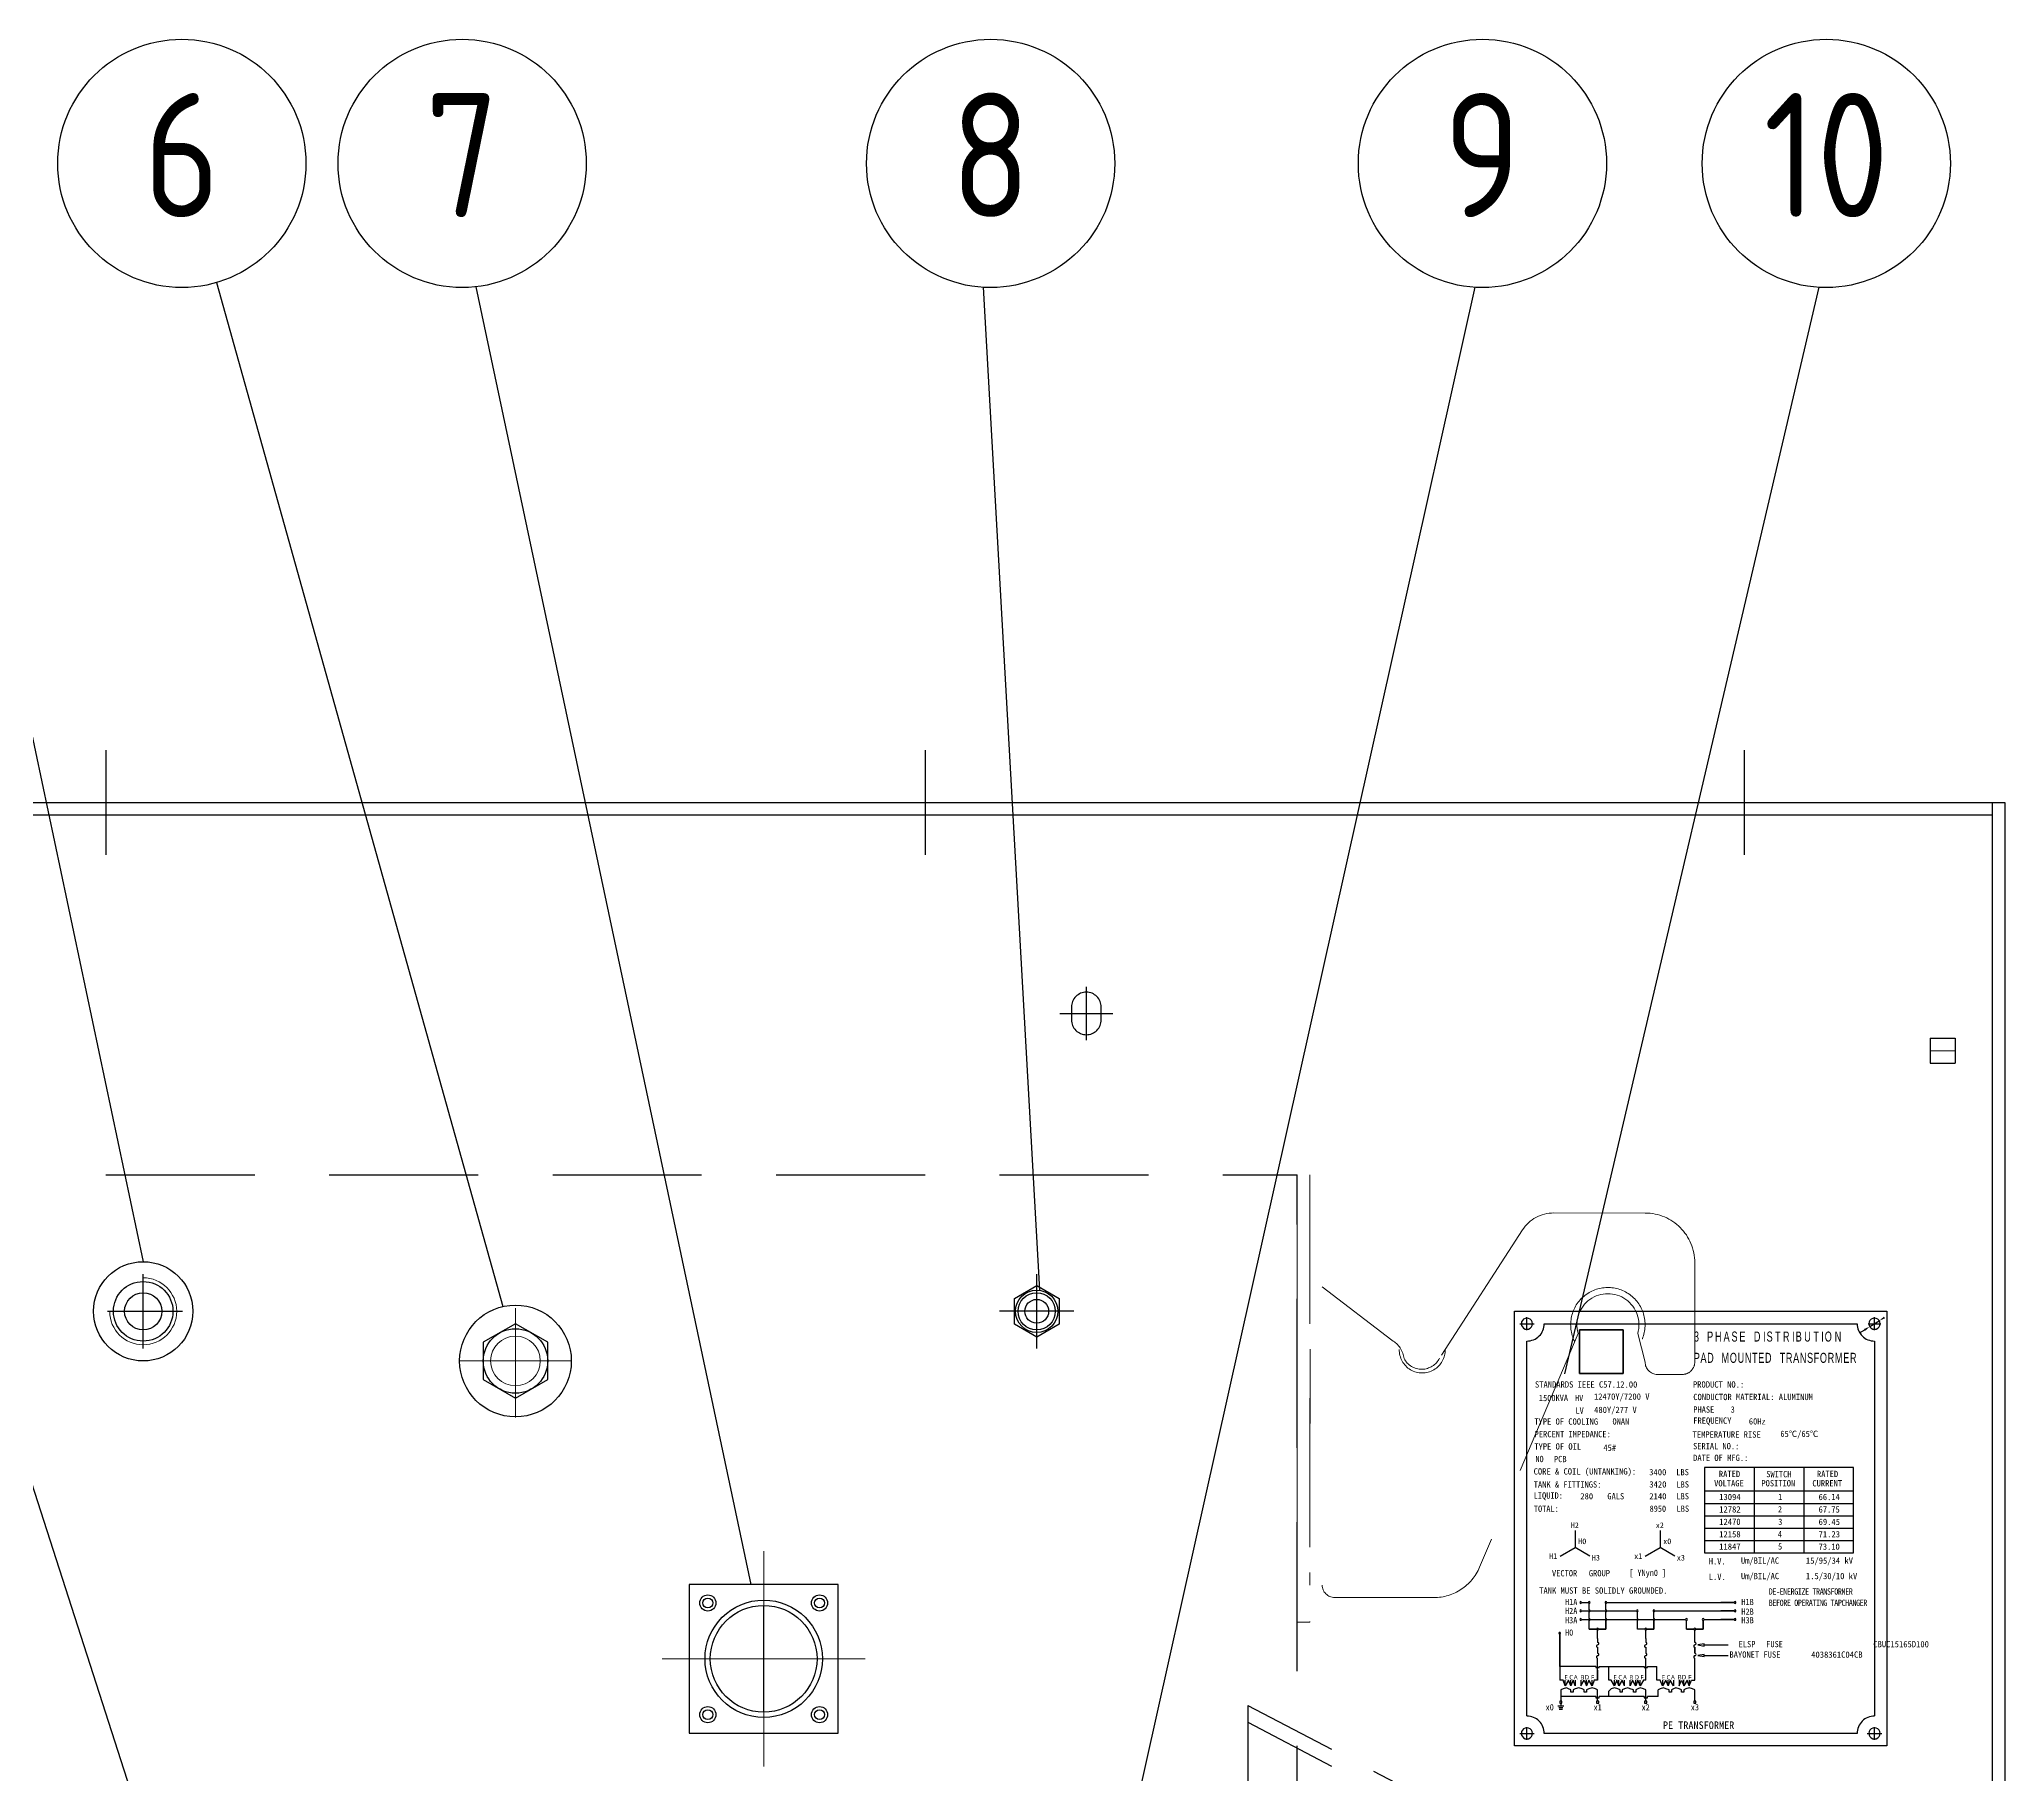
# Model space of a CAD drawing. Extents: x -9568 to -1230, y 8910 to 14862.
# Drawn here: x -7479 to -6687, y 13630 to 14329 of the extents above; entities that cross this region are included whole.
import ezdxf
from ezdxf.enums import TextEntityAlignment as Align

# ---------------------------------------------------------------- set-up
doc = ezdxf.new("R2010")
doc.units = 0
doc.header["$LTSCALE"] = 12
for name, pattern in [('ACAD_ISO04W100', [30, 24, -3, 0, -3]), ('CENTER', [50.8, 31.75, -6.35, 6.35, -6.35]), ('DASHED', [0.75, 0.5, -0.25]), ('HIDDEN', [9.525, 6.35, -3.175])]:
    doc.linetypes.add(name, pattern=pattern)
doc.layers.get('0').update_dxf_attribs({"linetype": 'CONTINUOUS', "lineweight": 25})
for name, color, linetype in [('01粗实线', 7, 'CONTINUOUS'), ('1轮廓实线层', 7, 'CONTINUOUS'), ('2', 3, 'CONTINUOUS'), ('3中心线层', 1, 'CENTER'), ('4虚线层', 6, 'DASHED'), ('PDF_Geometry', 7, 'CONTINUOUS'), ('PDF_Solid Fills', 7, 'CONTINUOUS'), ('PDF_Text', 7, 'CONTINUOUS'), ('细线', 1, 'CONTINUOUS')]:
    doc.layers.add(name, color=color, linetype=linetype)
for name, color, linetype, lineweight in [('04细虚线', 6, 'HIDDEN', 18), ('06细中心线', 1, 'ACAD_ISO04W100', 20), ('1粗实线', 4, 'CONTINUOUS', 40), ('2中心线层', 1, 'CENTER', 25), ('4', 7, 'CONTINUOUS', 30), ('中心线', 1, 'CENTER', 20), ('粗实线', 7, 'CONTINUOUS', 25), ('细实线', 7, 'CONTINUOUS', 9), ('虚线', 7, 'DASHED', 20)]:
    doc.layers.add(name, color=color, linetype=linetype, lineweight=lineweight)
doc.styles.add('PDF FangSong', font='simfang.ttf')
doc.styles.add('PDF Microsoft YaHei', font='msyh.ttc')
doc.styles.get("Standard").update_dxf_attribs({"font": 'gbenor.shx', "bigfont": 'gbcbig.shx'})
picture_1 = doc.add_image_def('image1.jpg', size_in_pixel=(470, 470))

# ---------------------------------------------------------------- blocks, each defined once
blk = doc.blocks.new('A$C59252E08')
at = {"layer": '虚线', "ltscale": 10}
for p, q in [((0, 0), (0, -180.3)), ((-5, 0), (-5, -180.3)), ((-140.17, -15.42), (-103.3, -15.38)), ((-90.69, -22.23), (-57.37, -73.72)), ((-160.15, -35.43), (-160.12, -75.43)), ((-38.12, -66.66), (-10, -45.12)), ((-140.12, -75.42), (-137.13, -63.9)), ((-113.13, -63.89), (-73.44, -158.1)), ((-5.12, -70.29), (-5.03, -165.29)), ((-155.11, -80.43), (-145.11, -80.42)), ((-54.99, -170.33), (-15.03, -170.3)), ((-5, -180.3), (0, -180.3))]:
    blk.add_line(p, q, dxfattribs=at)
for centre, radius, start, end in [((-140.15, -35.42), 20, 90.05401, 180.05401), ((-103.29, -30.38), 15, 32.91229, 90.05401), ((-125.13, -60.4), 15, 333.17208, 209.76065), ((-125.13, -60.4), 12.5, 343.79381, 196.28738), ((-50.32, -70.59), 9.24, 178.45932, 1.6487), ((-33.12, -75.31), 10, 120.05061, 172.70329), ((-155.12, -75.43), 5, 180.05401, 270.05401), ((-145.12, -75.42), 5, 270.05401, 0.05401), ((-50.12, -70.33), 8, 206.51323, 332.33915), ((-55.01, -150.33), 20, 202.84438, 270.05401), ((-15.03, -165.3), 5, 270.05401, 0.05401)]:
    blk.add_arc(centre, radius, start, end, dxfattribs=at)
blk = doc.blocks.new('70油位计')
at = {"layer": '1轮廓实线层'}
blk.add_lwpolyline([(-30, -30), (30, -30), (30, 30), (-30, 30)], close=True, dxfattribs=at)
for centre, radius in [((-22.5, 22.5), 3.25), ((-22.5, 22.5), 2), ((22.5, 22.5), 3.25), ((22.5, 22.5), 2), ((0, 0), 23.64), ((-22.5, -22.5), 3.25), ((-22.5, -22.5), 2), ((22.5, -22.5), 3.25), ((22.5, -22.5), 2)]:
    blk.add_circle(centre, radius, dxfattribs=at)
blk = doc.blocks.new('G$CBE902312')
at = {"layer": '1轮廓实线层', "linetype": 'ByBlock', "lineweight": -3, "ltscale": 0.5}
blk.add_line((119, 157.44), (119, -157.44), dxfattribs=at)
blk.add_line((119, 157.44), (119, -157.44), dxfattribs=at)
for points in [[(119, 157.44), (-6, 92.21), (-6, -92.21), (119, -157.44)], [(119, 150.7), (0, 88.48), (0, -88.48), (119, -150.7)]]:
    blk.add_lwpolyline(points, dxfattribs=at)
blk = doc.blocks.new('G$CFF588E48')
blk.add_lwpolyline([(-13, 7.51), (-13, -7.51), (0, -15.01), (13, -7.51), (13, 7.51), (0, 15.01)], close=True)
for radius in [22.5, 13]:
    blk.add_circle((0, 0), radius)
blk = doc.blocks.new('G$C7495F6B9')
at = {"layer": 'PDF_Solid Fills', "transparency": 33554559}
for points in [[(143.82, 2.87), (144.27, 2.19), (141.91, 1.18)], [(135.79, -2.13), (136.24, -2.87), (138.09, -1.18)]]:
    blk.add_hatch(color=256, dxfattribs=at).paths.add_polyline_path(points)
at = {"layer": '1粗实线', "ltscale": 196.02172}
for p, q in [((13.2, -138.09), (13.2, -125.07)), ((28.15, -123.03), (25.11, -123.03)), ((31.8, -123.03), (28.81, -123.03)), ((31.8, -119.49), (31.8, -123.03)), ((48.2, -123.03), (51.18, -123.03)), ((51.18, -119.49), (51.18, -123.03)), ((51.18, -123.03), (51.18, -123.03)), ((67.31, -123.03), (64.27, -123.08)), ((67.64, -123.03), (67.64, -123.03)), ((67.97, -123.03), (70.96, -123.03)), ((70.96, -119.49), (70.96, -119.49)), ((70.96, -119.49), (70.96, -123.03))]:
    blk.add_line(p, q, dxfattribs=at)
at = {"layer": '1轮廓实线层', "color": 1}
for p, q in [((19.37, -83.28), (19.37, -90.16)), ((53.61, -83.28), (53.61, -90.16)), ((13.41, -93.6), (19.37, -90.16)), ((25.32, -93.6), (19.37, -90.16)), ((47.65, -93.6), (53.61, -90.16)), ((59.56, -93.6), (53.61, -90.16))]:
    blk.add_line(p, q, dxfattribs=at)
at = {"layer": 'PDF_Geometry', "lineweight": 25}
for points in [[(-5, 5), (145.06, 5), (145.06, -170.06), (-5, -170.06), (-5, 5)], [(-2.92, 0), (2.87, 0)], [(-2.58, 0), (2.53, 0)], [(2.25, 0), (2.13, 0.73), (1.8, 1.35), (1.29, 1.85), (0.67, 2.13), (0, 2.25), (-0.73, 2.13), (-1.35, 1.85), (-1.85, 1.35), (-2.13, 0.73), (-2.25, 0), (-2.13, -0.67), (-1.85, -1.29), (-1.35, -1.8), (-0.73, -2.13), (0, -2.25), (0.67, -2.13), (1.29, -1.8), (1.8, -1.29), (2.13, -0.67), (2.25, 0)], [(0, -2.53), (0, 2.58)], [(6.97, 0), (133.03, 0)], [(137.47, 0), (142.58, 0)], [(142.3, 0), (142.19, 0.73), (141.85, 1.35), (141.35, 1.85), (140.73, 2.13), (140, 2.25), (139.33, 2.13), (138.71, 1.85), (138.2, 1.35), (137.87, 0.73), (137.75, 0), (137.87, -0.67), (138.2, -1.29), (138.71, -1.8), (139.33, -2.13), (140, -2.25), (140.73, -2.13), (141.35, -1.8), (141.85, -1.29), (142.19, -0.67), (142.3, 0)], [(138.09, -1.18), (141.91, 1.18)], [(140, -2.53), (140, 2.58)], [(0, -158.03), (0, -6.97)], [(136.01, -2.53), (133.88, -3.82)], [(140, -6.97), (140, -158.03)], [(71.52, -57.92), (71.52, -92.36)], [(131.57, -92.36), (131.57, -57.92), (71.52, -57.92)], [(91.52, -57.92), (91.52, -92.36)], [(111.52, -57.92), (111.52, -92.36)], [(71.52, -67.3), (131.57, -67.3)], [(71.52, -72.36), (131.57, -72.36)], [(71.52, -77.36), (131.57, -77.36)], [(71.52, -82.36), (131.57, -82.36)], [(71.52, -87.36), (131.57, -87.36)], [(71.52, -92.36), (131.57, -92.36)], [(22.01, -112.3), (21.89, -112.08), (21.67, -111.97), (21.39, -112.08), (21.28, -112.3), (21.39, -112.58), (21.67, -112.7), (21.89, -112.58), (22.01, -112.3)], [(22.01, -115.67), (21.89, -115.39), (21.67, -115.28), (21.39, -115.39), (21.28, -115.67), (21.39, -115.9), (21.67, -116.01), (21.89, -115.9), (22.01, -115.67)], [(22.01, -119.16), (21.89, -118.88), (21.67, -118.76), (21.39, -118.88), (21.28, -119.16), (21.39, -119.38), (21.67, -119.49), (21.89, -119.38), (22.01, -119.16)], [(22.01, -112.3), (24.78, -112.3)], [(22.01, -115.67), (26.01, -115.67), (44.1, -115.67)], [(25.45, -112.28), (25.39, -112.05), (25.11, -111.94), (24.83, -112.05), (24.78, -112.28), (24.83, -112.56), (25.11, -112.67), (25.39, -112.56), (25.45, -112.28)], [(25.45, -112.3), (25.39, -112.08), (25.11, -111.97), (24.83, -112.08), (24.78, -112.3), (24.83, -112.58), (25.11, -112.7), (25.39, -112.58), (25.45, -112.3)], [(25.11, -115.28), (25.11, -112.7)], [(25.11, -116.01), (25.39, -115.9), (25.45, -115.67), (25.39, -115.39), (25.11, -115.28)], [(25.11, -118.76), (25.11, -116.01)], [(25.11, -119.49), (25.39, -119.38), (25.45, -119.16), (25.39, -118.88), (25.11, -118.76)], [(32.19, -112.3), (32.08, -112.08), (31.8, -111.97), (31.57, -112.08), (31.46, -112.3), (31.57, -112.58), (31.8, -112.7), (32.08, -112.58), (32.19, -112.3)], [(31.8, -115.28), (31.8, -112.7)], [(31.8, -116.01), (32.08, -115.9), (32.19, -115.67), (32.08, -115.39), (31.8, -115.28)], [(31.8, -118.76), (31.8, -116.01)], [(31.8, -119.49), (32.08, -119.38), (32.19, -119.16), (32.08, -118.88), (31.8, -118.76)], [(32.19, -112.3), (78.15, -112.3), (83.48, -112.3)], [(44.83, -115.67), (44.72, -115.39), (44.49, -115.28), (44.21, -115.39), (44.1, -115.67), (44.21, -115.9), (44.49, -116.01), (44.72, -115.9), (44.83, -115.67)], [(44.49, -118.76), (44.49, -116.01)], [(44.49, -119.49), (44.72, -119.38), (44.83, -119.16), (44.72, -118.88), (44.49, -118.76)], [(51.52, -115.67), (51.4, -115.39), (51.18, -115.28), (50.9, -115.39), (50.79, -115.67), (50.9, -115.9), (51.18, -116.01), (51.4, -115.9), (51.52, -115.67)], [(51.18, -118.76), (51.18, -116.01)], [(51.18, -119.49), (51.4, -119.38), (51.52, -119.16), (51.4, -118.88), (51.18, -118.76)], [(51.52, -115.67), (78.15, -115.67), (83.48, -115.67)], [(71.35, -119.16), (71.24, -118.88), (70.96, -118.76), (70.73, -118.88), (70.62, -119.16), (70.73, -119.38), (70.96, -119.49), (71.24, -119.38), (71.35, -119.16)], [(83.48, -112.3), (78.15, -112.3)], [(83.48, -115.67), (78.15, -115.67)], [(84.21, -112.3), (84.1, -112.08), (83.88, -111.97), (83.6, -112.08), (83.48, -112.3), (83.6, -112.58), (83.88, -112.7), (84.1, -112.58), (84.21, -112.3)], [(84.21, -115.67), (84.1, -115.39), (83.88, -115.28), (83.6, -115.39), (83.48, -115.67), (83.6, -115.9), (83.88, -116.01), (84.1, -115.9), (84.21, -115.67)], [(84.21, -119.16), (84.1, -118.88), (83.88, -118.76), (83.6, -118.88), (83.48, -119.16), (83.6, -119.38), (83.88, -119.49), (84.1, -119.38), (84.21, -119.16)], [(13.54, -124.74), (13.43, -124.45), (13.2, -124.34), (12.92, -124.45), (12.81, -124.74), (12.92, -124.96), (13.2, -125.07), (13.43, -124.96), (13.54, -124.74)], [(22.01, -119.16), (26.01, -119.16), (63.93, -119.2)], [(25.11, -123.03), (25.11, -119.49)], [(28.82, -123.01), (28.76, -122.78), (28.48, -122.67), (28.2, -122.78), (28.15, -123.01), (28.2, -123.29), (28.48, -123.4), (28.76, -123.29), (28.82, -123.01)], [(28.82, -123.01), (28.76, -122.78), (28.48, -122.67), (28.2, -122.78), (28.15, -123.01), (28.2, -123.29), (28.48, -123.4), (28.76, -123.29), (28.82, -123.01)], [(28.48, -126.82), (28.48, -123.4)], [(44.49, -120.22), (44.49, -119.49)], [(44.49, -123.03), (44.49, -120.22)], [(47.53, -123.03), (44.49, -123.03)], [(48.2, -123.01), (48.15, -122.78), (47.87, -122.67), (47.58, -122.78), (47.53, -123.01), (47.58, -123.29), (47.87, -123.4), (48.15, -123.29), (48.2, -123.01)], [(47.87, -126.82), (47.87, -123.4)], [(64.66, -119.2), (64.55, -118.92), (64.27, -118.81), (64.04, -118.92), (63.93, -119.2), (64.04, -119.43), (64.27, -119.54), (64.55, -119.43), (64.66, -119.2)], [(64.27, -123.08), (64.27, -119.54)], [(67.98, -123.01), (67.92, -122.78), (67.64, -122.67), (67.36, -122.78), (67.3, -123.01), (67.36, -123.29), (67.64, -123.4), (67.92, -123.29), (67.98, -123.01)], [(67.64, -128.39), (67.64, -123.4)], [(71.35, -119.16), (78.15, -119.16), (83.48, -119.16)], [(83.48, -119.16), (78.15, -119.16)], [(28.48, -129.34), (28.26, -129.46), (28.09, -129.63), (27.98, -129.85), (28.09, -130.13), (28.26, -130.3), (28.48, -130.36)], [(28.48, -133.78), (28.26, -133.84), (28.09, -134.01), (27.98, -134.23), (28.09, -134.51), (28.26, -134.68), (28.48, -134.74)], [(28.48, -126.82), (28.48, -127.43), (28.48, -128.39)], [(28.48, -127.43), (28.48, -128.39)], [(28.48, -129.34), (28.76, -129.29), (28.93, -129.12), (28.99, -128.9), (28.93, -128.61), (28.76, -128.45), (28.48, -128.39)], [(28.48, -130.36), (28.48, -132.77)], [(28.48, -130.36), (28.48, -132.77)], [(28.48, -130.36), (28.48, -132.77)], [(28.48, -133.78), (28.76, -133.67), (28.93, -133.5), (28.99, -133.28), (28.93, -133), (28.76, -132.83), (28.48, -132.77)], [(47.87, -129.34), (47.58, -129.46), (47.42, -129.63), (47.36, -129.85), (47.42, -130.13), (47.58, -130.3), (47.87, -130.36)], [(47.87, -133.78), (47.58, -133.84), (47.42, -134.01), (47.36, -134.23), (47.42, -134.51), (47.58, -134.68), (47.87, -134.74)], [(47.87, -126.82), (47.87, -127.55)], [(47.87, -127.32), (47.87, -128.39)], [(47.87, -127.43), (47.87, -128.39)], [(47.87, -129.34), (48.09, -129.29), (48.31, -129.12), (48.37, -128.9), (48.31, -128.61), (48.09, -128.45), (47.87, -128.39)], [(47.87, -130.36), (47.87, -132.77)], [(47.87, -130.36), (47.87, -132.77)], [(47.87, -130.36), (47.87, -132.77)], [(47.87, -133.78), (48.09, -133.67), (48.31, -133.5), (48.37, -133.28), (48.31, -133), (48.09, -132.83), (47.87, -132.77)], [(47.87, -133.78), (47.92, -133.78)], [(67.64, -129.34), (67.42, -129.46), (67.25, -129.63), (67.19, -129.85), (67.25, -130.13), (67.42, -130.3), (67.64, -130.36)], [(67.64, -133.78), (67.42, -133.84), (67.25, -134.01), (67.19, -134.23), (67.25, -134.51), (67.42, -134.68), (67.64, -134.74)], [(67.64, -129.34), (67.92, -129.29), (68.09, -129.12), (68.15, -128.9), (68.09, -128.61), (67.92, -128.45), (67.64, -128.39)], [(67.64, -132.77), (67.64, -130.36)], [(67.64, -130.36), (67.64, -132.77)], [(67.64, -133.78), (67.92, -133.67), (68.09, -133.5), (68.15, -133.28), (68.09, -133), (67.92, -132.83), (67.64, -132.77)], [(67.64, -133.78), (67.7, -133.78)], [(71.35, -129.01), (68.82, -129.4), (71.35, -129.85), (71.35, -129.01)], [(71.35, -133.22), (68.82, -133.67), (71.35, -134.06), (71.35, -133.22)], [(71.35, -129.4), (81.12, -129.4)], [(71.35, -133.67), (81.12, -133.67)], [(27.81, -138.09), (13.2, -138.09)], [(13.2, -138.09), (13.2, -143.6)], [(28.48, -143.6), (28.48, -139.55), (28.48, -143.6), (27.13, -143.6), (26.24, -145.84), (26.24, -143.6)], [(27.81, -138.09), (27.81, -138.54), (29.16, -138.54), (29.16, -138.09)], [(28.48, -143.6), (28.48, -134.74)], [(29.16, -138.09), (47.19, -138.09)], [(32.98, -143.6), (32.98, -138.09)], [(47.19, -138.09), (47.19, -138.54), (48.54, -138.54), (48.54, -138.09)], [(47.87, -143.6), (47.87, -134.74)], [(48.54, -138.09), (52.36, -138.09)], [(52.36, -143.6), (52.36, -138.09)], [(67.64, -143.6), (67.64, -134.74)], [(17.7, -145.84), (16.8, -143.6), (15.45, -145.84), (14.55, -143.6), (13.2, -143.6)], [(17.7, -147.53), (16.8, -147.08), (15.9, -146.63), (14.55, -147.08), (13.65, -147.53)], [(13.65, -147.53), (13.65, -152.02)], [(27.81, -150.22), (13.65, -150.22)], [(15.45, -145.84), (15.45, -143.6)], [(19.49, -143.6), (19.49, -145.84), (18.6, -143.6), (17.7, -145.84), (17.7, -143.6)], [(17.7, -148.43), (17.7, -147.53)], [(18.6, -147.53), (18.6, -148.43), (17.7, -148.43)], [(23.09, -147.53), (22.19, -147.08), (20.84, -146.63), (19.49, -147.08), (18.6, -147.53)], [(21.74, -143.6), (21.74, -145.84), (23.09, -143.6), (23.99, -145.84), (23.99, -143.6)], [(23.09, -148.43), (23.09, -147.53)], [(23.99, -147.53), (23.99, -148.43), (23.09, -148.43)], [(24.89, -143.6), (23.99, -145.84)], [(28.48, -147.53), (27.58, -147.08), (26.24, -146.63), (24.89, -147.08), (23.99, -147.53)], [(26.24, -145.84), (24.89, -143.6)], [(27.81, -150.22), (27.81, -150.67), (29.16, -150.67), (29.16, -150.22)], [(28.48, -152.02), (28.48, -147.53)], [(47.19, -150.22), (29.16, -150.22)], [(35.28, -145.84), (33.88, -143.6), (32.98, -143.6)], [(37.53, -147.53), (36.63, -147.08), (35.28, -146.63), (33.88, -147.08), (32.98, -147.98)], [(32.98, -150.22), (32.98, -147.98)], [(39.33, -145.84), (38.43, -143.6), (37.08, -145.84), (36.18, -143.6), (35.28, -145.84), (35.28, -143.6)], [(37.08, -145.84), (37.08, -143.6)], [(37.53, -148.43), (37.53, -147.53)], [(38.43, -148.43), (37.53, -148.43)], [(42.92, -147.53), (41.57, -147.08), (40.67, -146.63), (39.33, -147.08), (38.43, -147.53)], [(38.43, -147.53), (38.43, -148.43)], [(39.33, -145.84), (39.33, -143.6)], [(47.87, -143.6), (46.97, -143.6), (45.62, -145.84), (44.72, -143.6), (43.82, -145.84), (42.47, -143.6), (41.57, -145.84), (41.57, -143.6)], [(42.92, -148.43), (42.92, -147.53)], [(43.82, -147.53), (43.82, -148.43), (42.92, -148.43)], [(43.82, -145.84), (43.82, -143.6)], [(47.87, -147.53), (46.97, -147.08), (45.62, -146.63), (44.72, -147.08), (43.82, -147.53)], [(45.62, -145.84), (45.62, -143.6)], [(47.19, -150.22), (47.19, -150.67), (48.54, -150.67), (48.54, -150.22)], [(47.87, -152.02), (47.87, -147.53)], [(47.87, -147.53), (47.92, -147.53)], [(52.81, -150.22), (48.54, -150.22)], [(54.61, -143.6), (54.61, -145.84), (53.71, -143.6), (52.36, -143.6)], [(57.3, -147.53), (55.96, -147.08), (55.06, -146.63), (53.71, -147.08), (52.81, -147.53)], [(52.81, -150.22), (52.81, -147.53)], [(59.1, -143.6), (59.1, -145.84), (57.75, -143.6), (56.85, -145.84), (55.96, -143.6), (54.61, -145.84)], [(56.85, -145.84), (56.85, -143.6)], [(57.3, -148.43), (57.3, -147.53)], [(58.2, -147.53), (58.2, -148.43), (57.3, -148.43)], [(62.25, -147.53), (61.35, -147.08), (60, -146.63), (59.1, -147.08), (58.2, -147.53)], [(61.35, -143.6), (61.35, -145.84), (62.25, -143.6), (63.15, -145.84), (63.15, -143.6)], [(62.25, -148.43), (62.25, -147.53)], [(63.15, -148.43), (62.25, -148.43)], [(64.49, -143.6), (63.15, -145.84)], [(67.64, -147.53), (66.74, -147.08), (65.39, -146.63), (64.04, -147.08), (63.15, -147.53)], [(63.15, -147.53), (63.15, -148.43)], [(65.39, -143.6), (65.39, -145.84), (64.49, -143.6)], [(65.39, -145.84), (66.29, -143.6), (67.64, -143.6)], [(67.64, -152.02), (67.64, -147.53)], [(67.64, -147.53), (67.7, -147.53)], [(14.83, -154.1), (12.42, -154.1)], [(14.44, -154.78), (12.87, -154.78)], [(14.27, -155.45), (13.03, -155.45)], [(14.1, -152.47), (14.1, -152.02), (13.65, -152.02), (13.2, -152.02), (13.2, -152.47), (13.2, -152.92), (13.65, -152.92), (14.1, -152.92), (14.1, -152.47)], [(13.65, -152.92), (13.65, -154.1)], [(28.93, -152.47), (28.93, -152.02), (28.48, -152.02), (28.03, -152.02), (28.03, -152.47), (28.03, -152.92), (28.48, -152.92), (28.93, -152.92), (28.93, -152.47)], [(48.31, -152.47), (48.31, -152.02), (47.87, -152.02), (47.42, -152.02), (47.42, -152.47), (47.42, -152.92), (47.87, -152.92), (48.31, -152.92), (48.31, -152.47)], [(68.09, -152.47), (68.09, -152.02), (67.64, -152.02), (67.19, -152.02), (67.19, -152.47), (67.19, -152.92), (67.64, -152.92), (68.09, -152.92), (68.09, -152.47)], [(-2.92, -165.06), (2.87, -165.06)], [(-2.58, -165.06), (2.53, -165.06)], [(2.25, -165.06), (2.13, -164.33), (1.8, -163.71), (1.29, -163.2), (0.67, -162.92), (0, -162.81), (-0.73, -162.92), (-1.35, -163.2), (-1.85, -163.71), (-2.13, -164.33), (-2.25, -165.06), (-2.13, -165.73), (-1.85, -166.35), (-1.35, -166.85), (-0.73, -167.19), (0, -167.3), (0.67, -167.19), (1.29, -166.85), (1.8, -166.35), (2.13, -165.73), (2.25, -165.06)], [(0, -167.58), (0, -162.47)], [(133.03, -165.06), (6.97, -165.06)], [(137.13, -165.06), (142.92, -165.06)], [(137.47, -165.06), (142.58, -165.06)], [(142.3, -165.06), (142.19, -164.33), (141.85, -163.71), (141.35, -163.2), (140.73, -162.92), (140, -162.81), (139.33, -162.92), (138.71, -163.2), (138.2, -163.71), (137.87, -164.33), (137.75, -165.06), (137.87, -165.73), (138.2, -166.35), (138.71, -166.85), (139.33, -167.19), (140, -167.3), (140.73, -167.19), (141.35, -166.85), (141.85, -166.35), (142.19, -165.73), (142.3, -165.06)], [(140, -167.58), (140, -162.47)]]:
    blk.add_lwpolyline(points, dxfattribs=at)
for centre, radius, start, end in [((0.03, -0.05), 6.93, 269.71884, 0.45049), ((140, -0.03), 6.95, 179.73601, 270.02672), ((0.01, -165.01), 6.96, 359.59046, 90.11743), ((140.02, -165.03), 6.99, 90.14542, 180.21199)]:
    blk.add_arc(centre, radius, start, end, dxfattribs=at)
at = {"layer": 'PDF_Text', "color": 1, "style": 'PDF FangSong'}
for s, p in [('H2', (19.28, -81.19)), ('H0', (22.29, -87.67)), ('x2', (53.53, -81.19)), ('x0', (56.53, -87.67)), ('H1', (10.6, -93.62)), ('H3', (27.78, -94.27)), ('x1', (44.84, -93.62)), ('x3', (62.02, -94.27))]:
    blk.add_text(s, height=2.281, dxfattribs=at).set_placement(p, align=Align.MIDDLE)
at = {"layer": 'PDF_Text', "attachment_point": 7}
for s, insert, char_height, style in [('{\\T1.3;\\W0.65;\\fArial|b0|i0|c0|p34;3  PHASE  \\T1.4;DISTRIBUTION}', (67.27, -7.25), 4.0449, 'PDF FangSong'), ('{\\T1.1;\\W0.65;\\fArial|b0|i0|c0|p34;PAD\\T1.4;  \\T1.1;MOUNTED\\T1.5;  \\T1.1;TRANSFORMER}', (67.21, -15.82), 4.0449, 'PDF FangSong'), ('\\W0.996897;STANDARDS IEEE C57.12.00', (3.23, -25.77), 2.5347, 'PDF FangSong'), ('{\\W0.99786;PRODUCT NO.:}', (66.89, -25.77), 2.5347, 'PDF FangSong'), ('\\W0.950748;HV', (19.41, -31.19), 2.5347, 'PDF FangSong'), ('\\W0.998476;CONDUCTOR MATERIAL: ALUMINUM', (67.02, -30.82), 2.5347, 'PDF FangSong'), ('\\W0.993250;TYPE OF COOLING', (2.97, -40.72), 2.5347, 'PDF FangSong'), ('\\W0.979087;LV', (19.52, -36.24), 2.5347, 'PDF FangSong'), ('\\W0.985228;PHASE', (67, -35.86), 2.5347, 'PDF FangSong'), ('\\W0.990925;FREQUENCY', (67.02, -40.95), 2.5347, 'PDF FangSong'), ('\\W0.824342;3', (82.12, -35.86), 2.5347, 'PDF FangSong'), ('\\W0.980805;60Hz', (89.42, -40.64), 2.5347, 'PDF FangSong'), ('\\W0.990022;PERCENT IMPEDANCE:', (3.07, -45.77), 2.5347, 'PDF FangSong'), ('\\W0.995104;TEMPERATURE RISE', (66.73, -45.93), 2.5347, 'PDF FangSong'), ('\\W0.984330;65℃/65℃', (102.11, -46.24), 2.5347, 'PDF FangSong'), ('\\W0.994479;TYPE OF OIL', (2.97, -50.75), 2.5347, 'PDF FangSong'), ('\\W0.943330;NO', (3.46, -55.81), 2.5347, 'PDF FangSong'), ('\\W0.986198;PCB', (10.88, -55.82), 2.5347, 'PDF FangSong'), ('\\W0.981992;SERIAL NO.:', (66.93, -50.61), 2.5347, 'PDF FangSong'), ('{\\W0.991737;DATE OF MFG.:}', (66.96, -55.33), 2.5347, 'PDF FangSong'), ('{\\W0.998184;CORE & COIL (UNTANKING):}', (2.69, -61.44), 2.5347, 'PDF FangSong'), ('\\W0.985571;LBS', (60.15, -61.1), 2.5347, 'PDF FangSong'), ('\\W0.988174;VOLTAGE', (75.42, -65.59), 2.5347, 'PDF FangSong'), ('\\W0.993144;RATED', (77.34, -61.79), 2.5347, 'PDF FangSong'), ('\\W0.987833;POSITION', (94.46, -65.59), 2.5347, 'PDF FangSong'), ('\\W0.980891;SWITCH', (96.42, -61.89), 2.5347, 'PDF FangSong'), ('\\W0.993883;CURRENT', (114.99, -65.6), 2.5347, 'PDF FangSong'), ('\\W0.993144;RATED', (116.84, -61.79), 2.5347, 'PDF FangSong'), ('\\W0.988717;TANK & FITTINGS:', (2.74, -66.05), 2.5347, 'PDF FangSong'), ('\\W0.976012;LIQUID:', (2.72, -71.12), 2.5347, 'PDF FangSong'), ('\\W0.985081;GALS', (32.4, -70.81), 2.5347, 'PDF FangSong'), ('\\W0.985572;LBS', (60.2, -66.03), 2.5347, 'PDF FangSong'), ('\\W0.985572;LBS', (60.2, -70.81), 2.5347, 'PDF FangSong'), ('{\\W1.000985;13094}', (77.46, -71.09), 2.5347, 'PDF FangSong'), ('\\W0.985653;1', (101.21, -71.02), 2.5347, 'PDF FangSong'), ('\\W0.968789;TOTAL:', (2.8, -75.83), 2.5347, 'PDF FangSong'), ('\\W0.985572;LBS', (60.25, -75.81), 2.5347, 'PDF FangSong'), ('{\\W1.000985;12782}', (77.46, -76.1), 2.5347, 'PDF FangSong'), ('{\\W1.000985;12470}', (77.46, -81.1), 2.5347, 'PDF FangSong'), ('\\W0.858812;2', (101.13, -76.01), 2.5347, 'PDF FangSong'), ('\\W0.824342;3', (101.27, -81.1), 2.5347, 'PDF FangSong'), ('{\\W1.000985;12158}', (77.46, -86.1), 2.5347, 'PDF FangSong'), ('\\W0.781747;4', (101.11, -86.01), 2.5347, 'PDF FangSong'), ('\\W0.982224;H.V.', (73.27, -97.02), 2.5347, 'PDF FangSong'), ('{\\W1.000985;11847}', (77.46, -91.09), 2.5347, 'PDF FangSong'), ('\\W0.991650;Um/BIL/AC', (86.21, -97.31), 2.5347, 'PDF FangSong'), ('\\W0.834647;5', (101.17, -91.03), 2.5347, 'PDF FangSong'), ('\\W0.985008;VECTOR', (10.08, -101.84), 2.5347, 'PDF FangSong'), ('\\W0.988330;GROUP', (24.94, -101.82), 2.5347, 'PDF FangSong'), ('\\W0.998704;L.V.', (73.23, -103.24), 2.5347, 'PDF FangSong'), ('\\W0.991650;Um/BIL/AC', (86.21, -103.53), 2.5347, 'PDF FangSong'), ('\\W0.998940;TANK MUST BE SOLIDLY GROUNDED.', (4.94, -108.81), 2.5347, 'PDF FangSong'), ('\\W0.962089;H1A', (15.34, -113.37), 2.5347, 'PDF FangSong'), ('\\W0.972532;H1B', (86.37, -113.37), 2.5347, 'PDF FangSong'), ('{\\T0.9;\\W0.9;DE-ENERGIZE TRANSFORMER}', (97.41, -109.18), 2.5347, 'PDF FangSong'), ('\\W0.962089;H2A', (15.34, -116.96), 2.5347, 'PDF FangSong'), ('\\W0.962089;H3A', (15.34, -120.75), 2.5347, 'PDF FangSong'), ('\\W0.972532;H2B', (86.37, -117.25), 2.5347, 'PDF FangSong'), ('\\W0.972532;H3B', (86.37, -120.75), 2.5347, 'PDF FangSong'), ('{\\T0.9;\\W0.9;BEFORE OPERATING TAPCHANGER}', (97.41, -113.73), 2.5347, 'PDF FangSong'), ('{\\W0.962089;H0}', (15.34, -125.7), 2.5347, 'PDF FangSong'), ('\\W0.992310;BAYONET FUSE', (81.6, -134.6), 2.5347, 'PDF FangSong'), ('\\W0.985420;ELSP', (85.27, -130.38), 2.5347, 'PDF FangSong'), ('\\W0.979530;FUSE', (96.39, -130.38), 2.5347, 'PDF FangSong'), ('\\W1.010291;E C', (15.12, -143.34), 1.7846, 'PDF Microsoft YaHei'), ('\\W1.000040;A', (18.9, -143.31), 1.7846, 'PDF Microsoft YaHei'), ('\\W1.127420;BD F', (21.47, -143.31), 1.7846, 'PDF Microsoft YaHei'), ('\\W1.010291;E C', (34.89, -143.34), 1.7846, 'PDF Microsoft YaHei'), ('\\W1.000040;A', (38.73, -143.31), 1.7846, 'PDF Microsoft YaHei'), ('\\W0.999324;B D F', (41.24, -143.31), 1.7846, 'PDF Microsoft YaHei'), ('\\W1.010291;E C', (54.28, -143.34), 1.7846, 'PDF Microsoft YaHei'), ('\\W1.000040;A', (58.05, -143.31), 1.7846, 'PDF Microsoft YaHei'), ('\\W1.127420;BD F', (60.62, -143.31), 1.7846, 'PDF Microsoft YaHei'), ('\\W0.969143;x0', (7.5, -155.82), 2.5347, 'PDF FangSong'), ('\\W0.958968;x1', (26.84, -155.79), 2.5347, 'PDF FangSong'), ('\\W0.947822;x2', (46.22, -155.79), 2.5347, 'PDF FangSong'), ('\\W0.969462;x3', (65.99, -155.82), 2.5347, 'PDF FangSong'), ('{\\W0.99231;PE TRANSFORMER}', (54.78, -163.31), 3.0416, 'PDF FangSong')]:
    blk.add_mtext(s, dxfattribs=dict(at, insert=insert, char_height=char_height, style=style))
at = {"layer": 'PDF_Text', "color": 1, "char_height": 2.5347, "attachment_point": 7, "style": 'PDF FangSong'}
for s, insert in [('{\\W0.972809;1500KVA}', (4.82, -31.22)), ('{\\W0.998341;12470Y/7200 V}', (27.01, -31.22)), ('{\\W0.994436;480Y/277 V}', (27.09, -36.57)), ('{\\W0.975892;ONAN}', (34.47, -40.67)), ('{\\W0.995552;45#}', (30.78, -51.26)), ('{\\W1.001365;3400}', (49.26, -61.1)), ('{\\W1.002032;280}', (21.49, -70.81)), ('{\\W1.001365;3420}', (49.3, -66.03)), ('{\\W1.001365;2140}', (49.3, -70.81)), ('{\\W0.991188;66.14}', (117.51, -71.1)), ('{\\W0.964121;8950}', (49.42, -75.81)), ('{\\W0.989441;67.75}', (117.51, -76.12)), ('{\\W1.001268;69.45}', (117.51, -81.11)), ('{\\W1.000985;71.23}', (117.51, -86.11)), ('\\W0.999637;15/95/34 kV', (112.4, -97.31)), ('{\\W0.989664;73.10}', (117.51, -91.11)), ('\\pxi-3,l4,t4;{\\W0.957674;[ YNyn0 ]}', (38.69, -102.35)), ('\\W0.999633;1.5/30/10 kV', (112.4, -103.53)), ('{\\W0.75;\\fFangSong|b0|i0|c134|p49;\\C3; \\W1;\\C1;4038361C04CB}', (112.98, -134.61)), ('\\pxqr;{\\W0.8;\\fFangSong|b0|i0|c134|p49;\\C3; \\W1;\\C1;CBUC15165D100}', (137.89, -130.4))]:
    blk.add_mtext(s, dxfattribs=dict(at, insert=insert))
at = {"layer": '1粗实线', "ltscale": 196.02172}
image = blk.add_image(picture_1, insert=(21.16, -20.09), size_in_units=(17.67, 17.67), rotation=0, dxfattribs=at)
image.dxf.flags = 7
blk = doc.blocks.new('G$C6719FF27')
at = {"layer": '01粗实线', "lineweight": -3, "ltscale": 2}
blk.add_lwpolyline([(0, -10), (0, -10, 0.414214), (7, -3), (7, 3, 0.414214), (0, 10), (0, 10, 0.414214), (-7, 3), (-7, -3, 0.414214)], format="xyb", close=True, dxfattribs=at)
at = {"layer": '06细中心线', "lineweight": -3, "ltscale": 2, "extrusion": (0.004686, 0.017452, 0.999837)}
for p, q in [((0, -12.5), (0, 12.5)), ((-12.5, 0), (12.5, 0))]:
    blk.add_line(p, q, dxfattribs=at)
blk = doc.blocks.new('*U4755')
at = {"layer": '1轮廓实线层'}
for p, q in [((-5, 5), (5, 5)), ((-5, 5), (-5, -5)), ((5, 5), (5, -5)), ((-5, -5), (5, -5))]:
    blk.add_line(p, q, dxfattribs=at)
at = {"layer": '中心线'}
blk.add_line((-5, 0), (5, 0), dxfattribs=at)
blk = doc.blocks.new('*U9092')
at = {"color": 0, "linetype": 'ByBlock', "lineweight": -2, "transparency": 16777216}
blk.add_blockref('*U4755', (0, 0), dxfattribs=at)
blk = doc.blocks.new('*U9091')
blk.add_blockref('*U9092', (1810, 1500))
blk = doc.blocks.new('*U4759')
at = {"layer": '2中心线层'}
blk.add_line((0, 21.12), (0, -21.12), dxfattribs=at)
blk = doc.blocks.new('*U9094')
blk.add_blockref('*U4759', (0, 0))
blk = doc.blocks.new('*U9093')
for p in [(990, 0), (1320, 0), (1650, 0)]:
    blk.add_blockref('*U9094', p)

msp = doc.modelspace()

# ---------------------------------------------------------------- linework, layer by layer
at = {"layer": '1轮廓实线层'}
for p, q in [((-6686.76702, 14021.52075, 82.66856), (-6686.76702, 14006.52075, 82.66856)), ((-7085.76703, 13821.717, 82.66856), (-7076.76703, 13826.913, 82.66856)), ((-7076.76703, 13826.913, 82.66856), (-7067.76703, 13821.717, 82.66856)), ((-7085.76703, 13811.32455, 82.66856), (-7085.76703, 13821.717, 82.66856)), ((-7067.76703, 13821.717, 82.66856), (-7067.76703, 13811.32455, 82.66856)), ((-7076.76703, 13806.12855, 82.66856), (-7085.76703, 13811.32455, 82.66856)), ((-7067.76703, 13811.32455, 82.66856), (-7076.76703, 13806.12855, 82.66856))]:
    msp.add_line(p, q, dxfattribs=at)
at = {"layer": '1轮廓实线层', "color": 130}
for p, q in [((-7436.76703, 13801.52075, 82.66856), (-7436.76703, 13831.52075, 82.66856)), ((-7436.76703, 13801.52075, 82.66856), (-7436.76703, 13831.52075, 82.66856)), ((-7436.76703, 13801.52075, 82.66856), (-7436.76703, 13831.52075, 82.66856)), ((-7436.76703, 13801.52075, 82.66856), (-7436.76703, 13831.52075, 82.66856)), ((-7451.20264, 13816.52075, 82.66856), (-7421.76703, 13816.52075, 82.66856)), ((-7451.20264, 13816.52075, 82.66856), (-7421.76703, 13816.52075, 82.66856)), ((-7451.12802, 13816.52075, 82.66856), (-7421.76703, 13816.52075, 82.66856)), ((-7451.12802, 13816.52075, 82.66856), (-7421.76703, 13816.52075, 82.66856))]:
    msp.add_line(p, q, dxfattribs=at)
at = {"layer": '1轮廓实线层'}
for centre, radius in [((-7436.76703, 13816.52075, 82.66856), 7.5), ((-7436.76703, 13816.52075, 82.66856), 7.5), ((-7076.76703, 13816.52078, 82.66856), 8.55), ((-7076.76703, 13816.52078, 82.66856), 7.5), ((-7076.76703, 13816.52078, 82.66856), 7.5), ((-7076.76703, 13816.52078, 82.66856), 7.5), ((-7076.76703, 13816.52078, 82.66856), 7.5), ((-7076.76703, 13816.52078, 82.66856), 4.8)]:
    msp.add_circle(centre, radius, dxfattribs=at)
at = {"layer": '2', "extrusion": (0.004686, 0.017452, 0.999837)}
for p, q in [((-7637.62497, 14230.96523, 884.3993), (-7439.55845, 13616.32504, 82.66856)), ((-7520.1751, 14230.96523, 884.3993), (-7436.76703, 13836.52075, 82.66856)), ((-7407.24253, 14230.96523, 884.3993), (-7291.83687, 13818.44212, 82.66856)), ((-7302.75799, 14229.28459, 884.3993), (-7191.95382, 13706.52075, 82.66856)), ((-7098.36331, 14229.07432, 884.3993), (-7075.66942, 13825.00003, 82.66856)), ((-6900.22134, 14229.07432, 884.3993), (-7096.76702, 13347.52075, 82.66856)), ((-6761.69072, 14229.07432, 884.3993), (-6864.15945, 13791.27259, -526.75045))]:
    msp.add_line(p, q, dxfattribs=at)
at = {"layer": '2'}
for centre in [(-7421.18604, 14278.98167, 884.3993), (-7308.25347, 14278.98167, 884.3993), (-7095.3209, 14278.98167, 884.3993), (-6897.17893, 14278.98167, 884.3993), (-6758.64831, 14278.98167, 884.3993)]:
    msp.add_circle(centre, 50, dxfattribs=at)
at = {"layer": '3中心线层', "color": 1}
for p, q in [((-7436.76703, 13801.52075, 82.66856), (-7436.76703, 13831.52075, 82.66856)), ((-7436.76703, 13801.52075, 82.66856), (-7436.76703, 13831.52075, 82.66856)), ((-7436.76703, 13801.52075, 82.66856), (-7436.76703, 13831.52075, 82.66856)), ((-7436.76703, 13801.52075, 82.66856), (-7436.76703, 13831.52075, 82.66856)), ((-7076.76703, 13801.52078, 82.66856), (-7076.76703, 13831.52078, 82.66856)), ((-7076.76703, 13801.52078, 82.66856), (-7076.76703, 13831.52078, 82.66856)), ((-7076.76703, 13801.52078, 82.66856), (-7076.76703, 13831.52078, 82.66856)), ((-7076.76703, 13801.52078, 82.66856), (-7076.76703, 13831.52078, 82.66856)), ((-7450.88478, 13816.52075, 82.66856), (-7420.88478, 13816.52075, 82.66856)), ((-7450.88478, 13816.52075, 82.66856), (-7420.88478, 13816.52075, 82.66856)), ((-7450.88478, 13816.52075, 82.66856), (-7420.88478, 13816.52075, 82.66856)), ((-7450.88478, 13816.52075, 82.66856), (-7420.88478, 13816.52075, 82.66856)), ((-7061.76703, 13816.52078, 82.66856), (-7091.76703, 13816.52078, 82.66856)), ((-7061.76703, 13816.52078, 82.66856), (-7091.76703, 13816.52078, 82.66856)), ((-7061.76703, 13816.52078, 82.66856), (-7091.76703, 13816.52078, 82.66856)), ((-7061.76703, 13816.52078, 82.66856), (-7091.76703, 13816.52078, 82.66856)), ((-7186.76703, 13655.02075, 82.66856), (-7186.76703, 13698.02075, 82.66856))]:
    msp.add_line(p, q, dxfattribs=at)
at = {"layer": '4'}
for centre in [(-7436.76703, 13816.52075, 82.66856), (-7436.76703, 13816.52075, 82.66856), (-7076.76703, 13816.52078, 82.66856), (-7076.76703, 13816.52078, 82.66856)]:
    msp.add_circle(centre, 7.5, dxfattribs=at)
at = {"layer": '4虚线层', "ltscale": 10}
for p in [(-8261.76702, 13871.52075, 82.66856), (-6971.76702, 12321.52075, 82.66856)]:
    msp.add_line(p, (-6971.76702, 13871.52075, 82.66856), dxfattribs=at)
at = {"layer": '中心线'}
for p, q in [((-7436.76703, 13824.02075, 82.66856), (-7436.76703, 13809.02075, 82.66856)), ((-7436.76703, 13824.02075, 82.66856), (-7436.76703, 13809.02075, 82.66856)), ((-7076.76703, 13824.02078, 82.66856), (-7076.76703, 13809.02078, 82.66856)), ((-7076.76703, 13824.02078, 82.66856), (-7076.76703, 13809.02078, 82.66856)), ((-7076.76703, 13824.02078, 82.66856), (-7076.76703, 13809.02078, 82.66856)), ((-7076.76703, 13824.02078, 82.66856), (-7076.76703, 13809.02078, 82.66856)), ((-7445.58178, 13816.52075, 82.66856), (-7427.4664, 13816.52075, 82.66856)), ((-7445.58178, 13816.52075, 82.66856), (-7427.4664, 13816.52075, 82.66856)), ((-7445.58178, 13816.52075, 82.66856), (-7427.4664, 13816.52075, 82.66856)), ((-7445.58178, 13816.52075, 82.66856), (-7427.4664, 13816.52075, 82.66856)), ((-7444.26703, 13816.52075, 82.66856), (-7429.26703, 13816.52075, 82.66856)), ((-7444.26703, 13816.52075, 82.66856), (-7429.26703, 13816.52075, 82.66856)), ((-7444.26703, 13816.52075, 82.66856), (-7429.26703, 13816.52075, 82.66856)), ((-7444.26703, 13816.52075, 82.66856), (-7429.26703, 13816.52075, 82.66856)), ((-7286.76703, 13817.78189, 82.66856), (-7286.76703, 13773.72079, 82.66856)), ((-7286.76703, 13817.78189, 82.66856), (-7286.76703, 13773.72079, 82.66856)), ((-7069.26703, 13816.52078, 82.66856), (-7084.26703, 13816.52078, 82.66856)), ((-7069.26703, 13816.52078, 82.66856), (-7084.26703, 13816.52078, 82.66856)), ((-7069.26703, 13816.52078, 82.66856), (-7084.26703, 13816.52078, 82.66856)), ((-7069.26703, 13816.52078, 82.66856), (-7084.26703, 13816.52078, 82.66856)), ((-7309.21058, 13796.52075, 82.66856), (-7264.32348, 13796.52075, 82.66856)), ((-7309.21058, 13796.52075, 82.66856), (-7264.32348, 13796.52075, 82.66856)), ((-7186.76703, 13719.88606, 82.66856), (-7186.76703, 13633.15543, 82.66856)), ((-7227.61703, 13676.52075, 82.66856), (-7145.91703, 13676.52075, 82.66856))]:
    msp.add_line(p, q, dxfattribs=at)
at = {"layer": '粗实线'}
for p, q in [((-8546.76702, 14021.52075, 82.66856), (-6686.76702, 14021.52075, 82.66856)), ((-8541.76702, 14016.52075, 82.66856), (-6691.76702, 14016.52075, 82.66856)), ((-6691.76702, 14021.52075, 82.66856), (-6691.76702, 12321.52075, 82.66856)), ((-6686.76702, 14006.52075, 82.66856), (-6686.76702, 12321.52075, 82.66856))]:
    msp.add_line(p, q, dxfattribs=at)
for centre, radius in [((-7436.76703, 13816.52075, 82.66856), 20), ((-7436.76703, 13816.52075, 82.66856), 12), ((-7076.76703, 13816.52078, 82.66856), 7.5), ((-7186.76703, 13676.52075, 82.66856), 21.5)]:
    msp.add_circle(centre, radius, dxfattribs=at)
at = {"layer": '细实线'}
for centre, radius in [((-7436.76703, 13816.52075, 82.66856), 7.5), ((-7436.76703, 13816.52075, 82.66856), 7.5), ((-7436.76703, 13816.52075, 82.66856), 7.5), ((-7286.76703, 13796.52075, 82.66856), 10)]:
    msp.add_circle(centre, radius, dxfattribs=at)
msp.add_arc((-7436.76703, 13816.52075, 82.66856), 13.5, 180, 90, dxfattribs=at)

# ---------------------------------------------------------------- block references
for name, p in [('*U9093', (-8441.76702, 14021.52075, 82.66856)), ('*U9091', (-8521.76702, 12421.52075, 82.66856))]:
    msp.add_blockref(name, p)
at = {"xscale": -1}
msp.add_blockref('A$C59252E08', (-6971.76702, 13871.52075, 82.66856), dxfattribs=at)
at = {"layer": '01粗实线', "lineweight": -3, "ltscale": 2, "xscale": 0.8571428571428571, "yscale": 0.8571428571428571, "zscale": 0.8571428571428571}
msp.add_blockref('G$C6719FF27', (-7056.76702, 13936.52075, 82.66856), dxfattribs=at)
at = {"layer": '01粗实线'}
msp.add_blockref('G$C7495F6B9', (-6879.25156, 13811.52075, 82.66856), dxfattribs=at)
at = {"layer": '04细虚线', "xscale": -1}
msp.add_blockref('G$CBE902312', (-6872.76683, 13500.27075, 82.66856), dxfattribs=at)
at = {"layer": '1轮廓实线层'}
for name, p in [('G$CFF588E48', (-7286.76703, 13796.52075, 82.66856)), ('70油位计', (-7186.76703, 13676.52075, 82.66856))]:
    msp.add_blockref(name, p, dxfattribs=at)

# ---------------------------------------------------------------- texts
at = {"layer": '细线', "color": 3, "linetype": 'ByBlock', "lineweight": -3, "ltscale": 0.5, "char_height": 50, "width": 100, "attachment_point": 5}
for s, insert in [('6', (-7421.18604, 14282.35008, 884.3993)), ('7', (-7308.25347, 14282.35008, 884.3993)), ('8', (-7095.3209, 14282.35008, 884.3993)), ('9', (-6897.17893, 14282.35008, 884.3993)), ('10', (-6758.64831, 14282.35008, 884.3993))]:
    msp.add_mtext(s, dxfattribs=dict(at, insert=insert))

doc.saveas('drawing.dxf')
